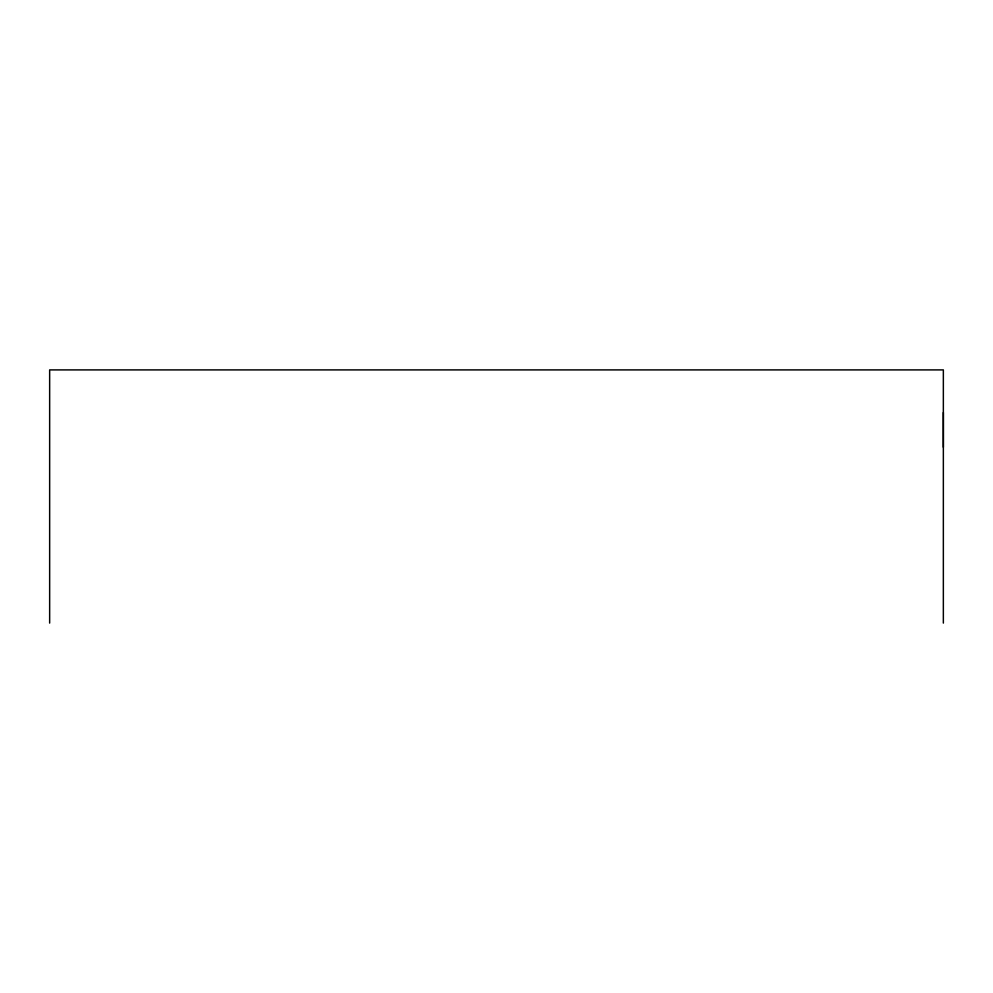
<?xml version="1.0" encoding="UTF-8"?>
<svg xmlns="http://www.w3.org/2000/svg" width="993" height="993" viewBox="0 0 993 993"><rect width="100%" height="100%" fill="white"/><g stroke="black" fill="none" stroke-linecap="round" stroke-linejoin="round"><path stroke-width="1.49" d="M943.35 447.247L943.35 412.505M943.35 623.095L943.35 369.905L49.65 369.905L49.65 623.095"/></g></svg>
